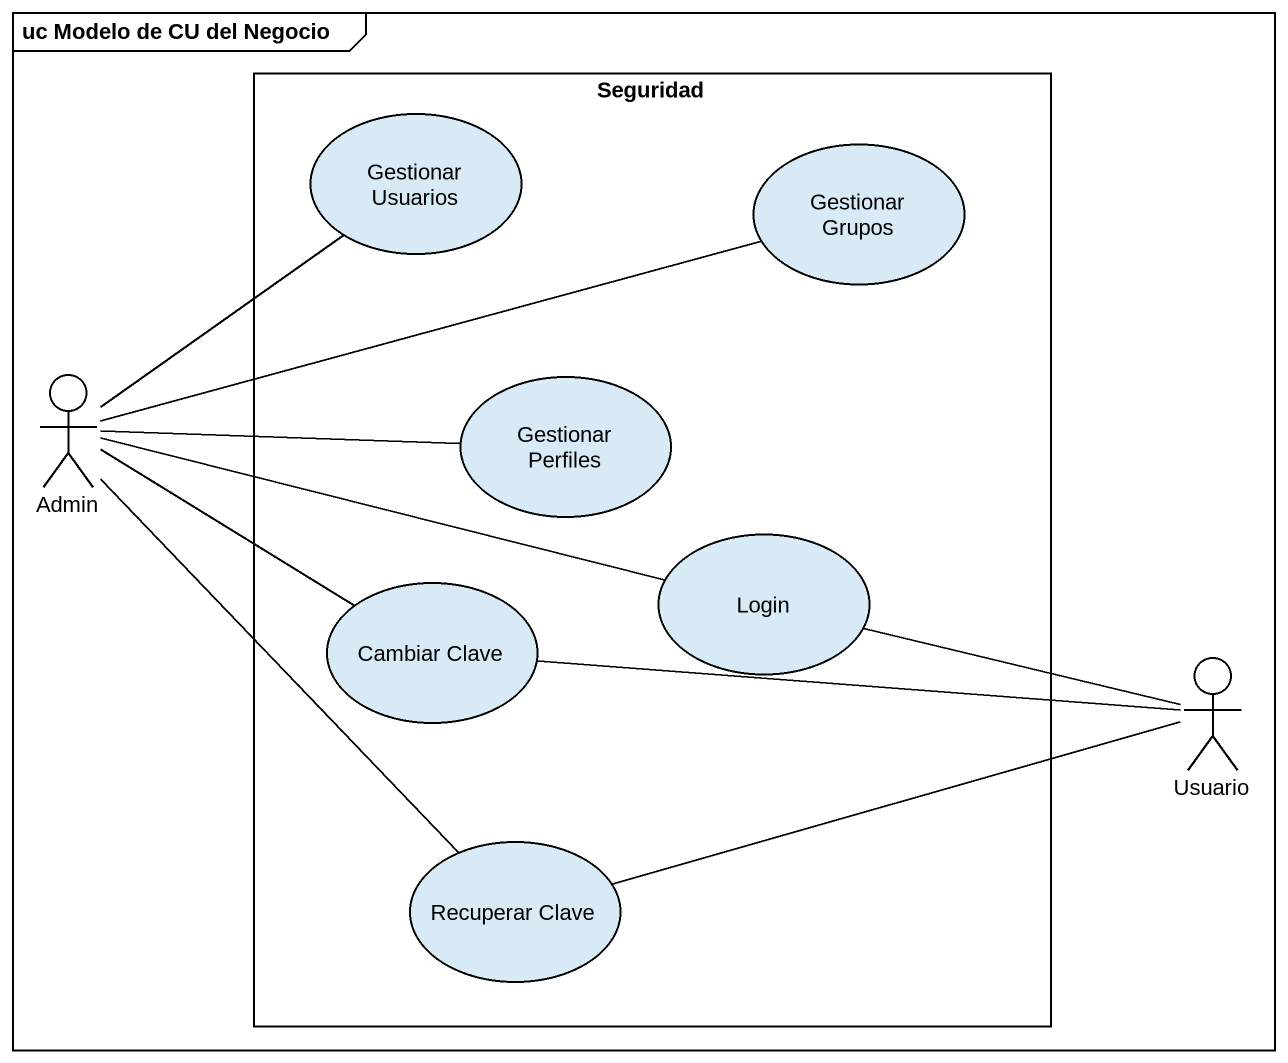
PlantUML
@startuml
mainframe uc Modelo de CU del Negocio
rectangle Seguridad {
  usecase "Gestionar Usuarios" as Gestionar_Usuarios
  usecase "Gestionar Grupos" as Gestionar_Grupos
  usecase "Gestionar Perfiles" as Gestionar_Perfiles
  usecase Login
  usecase "Cambiar Clave" as Cambiar_Clave
  usecase "Recuperar Clave" as Recuperar_Clave
}
actor Admin
actor Usuario
Admin -up- Gestionar_Usuarios
Admin -right- Gestionar_Grupos
Admin -right- Gestionar_Perfiles
Admin -right- Login
Admin -right- Cambiar_Clave
Admin -- Recuperar_Clave
Usuario -left- Login
Usuario -left- Cambiar_Clave
Recuperar_Clave -right- Usuario
@enduml
